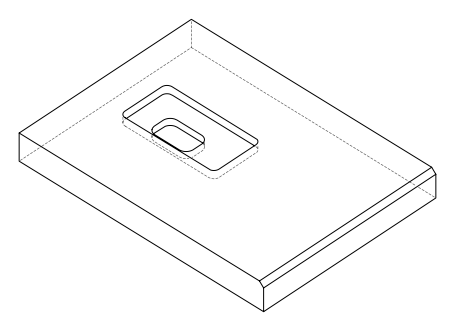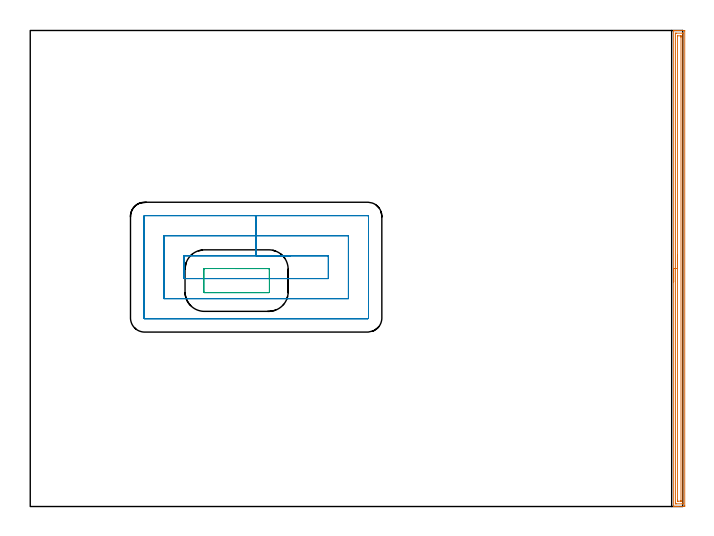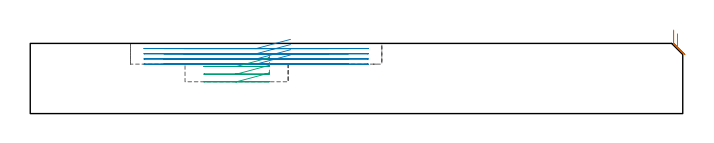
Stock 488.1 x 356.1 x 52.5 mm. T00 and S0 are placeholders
(PLAN: 3 operations, 2 tool changes, 19.6 min)
(1 AREA_MILL | FG_CHAMFER_SURFACE | UGT0205_001 | 8.78 min | 12268 mm3)
(2 MILL_RECTANGULAR_POCKET | POCKET_RECTANGULAR_STRAIGHT | UGT0201_104 | Follow Part, ap 5, ae 75% | 9.56 min | 281506 mm3)
(3 MILL_RECTANGULAR_POCKET_1 | POCKET_RECTANGULAR_STRAIGHT_1 | UGT0201_006 | Follow Part, ap 7, ae 75% | 1.22 min | 44456 mm3)
(TOOL UGT0205_001 | Chamfer Mill 20 x 3 x 45 deg. | D20 FL50 Z2)
(TOOL UGT0201_104 | End Mill 20 mm | D20 FL22 Z2)
(TOOL UGT0201_006 | End Mill 28 mm | D28 FL25 Z2)
(OP 1 AREA_MILL)
G17 G21 G94 G90
T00 M6
G54
G17 G0 G90 X481.3 Y168.05 S1061 M3
G43 Z62.5 H0
G94 G1 Y168.088 Z61.628 F250.
Y168.202 Z60.764
Y168.391 Z59.912
Y168.653 Z59.08
Y168.987 Z58.274
Y169.39 Z57.5
Y169.858 Z56.764
Y170.39 Z56.072
Y170.979 Z55.429
Y171.622 Z54.84
Y172.314 Z54.308
Y173.05 Z53.84
Y173.824 Z53.437
Y174.63 Z53.103
Y175.462 Z52.841
Y176.313 Z52.652
Y177.178 Z52.538
Y178.05 Z52.5
Y355.922
X481.303 Y356.09 Z52.488
X481.354 Y356.093 Z52.438
X481.766 Y356.1 Z52.033
X482.068 Z51.732
X482.777 Z51.018
X484.022 Z49.775
X485.448 Z48.348
X489.014 Z44.783
X489.284 Y356.098 Z44.513
X489.592 Y356.09 Z44.206
X489.599 Y355.782 Z44.199
X489.6 Y0.625 Z44.2
X489.597 Y0.315 Z44.202
X489.592 Y0.01 Z44.206
X489.283 Y0. Z44.515
X484.559 Z49.236
X483.131 Z50.665
X482.777 Z51.018
X482.068 Z51.732
X481.766 Z52.034
X481.354 Y0.007 Z52.438
X481.303 Y0.01 Z52.488
X481.3 Y0.178 Z52.5
Y178.05
X482.714 Z51.086
Y353.75
X482.715 Y353.813 Z51.085
X482.721 Y353.938 Z51.079
X482.732 Y354.09 Z51.068
X482.777 Y354.093 Z51.023
X483.257 Y354.099 Z50.543
X487.713 Z46.087
X488.123 Y354.093 Z45.677
X488.175 Y354.09 Z45.625
X488.182 Y353.876 Z45.618
X488.185 Y353.75 Z45.615
X488.186 Y353.688 Z45.614
Y2.35
X488.185 Y2.287 Z45.615
X488.179 Y2.161 Z45.621
X488.168 Y2.01 Z45.632
X488.123 Y2.007 Z45.677
X487.643 Y2.001 Z46.157
X483.187 Z50.613
X482.777 Y2.007 Z51.023
X482.725 Y2.01 Z51.075
X482.718 Y2.224 Z51.082
X482.715 Y2.349 Z51.085
X482.714 Y2.412 Z51.086
Y178.05
X484.128 Z49.672
X484.129 Y351.9 Z49.671
Y352.008
X484.132 Y352.061 Z49.668
X484.135 Y352.081 Z49.665
X484.161 Y352.09 Z49.639
X484.361 Y352.099 Z49.439
X486.341 Y352.1 Z47.459
X486.541 Y352.098 Z47.259
X486.673 Y352.093 Z47.127
X486.765 Y352.086 Z47.035
X486.767 Y352.043 Z47.033
X486.77 Y351.9 Z47.03
X486.771 Y351.468 Z47.029
X486.772 Y351.006 Z47.028
Y4.2
X486.771 Y4.092 Z47.029
X486.768 Y4.039 Z47.032
X486.766 Y4.019 Z47.034
X486.739 Y4.01 Z47.061
X486.539 Y4.001 Z47.261
X484.559 Y4. Z49.241
X484.36 Y4.002 Z49.44
X484.227 Y4.007 Z49.573
X484.135 Y4.013 Z49.665
X484.132 Y4.057 Z49.668
X484.13 Y4.2 Z49.67
X484.128 Y4.632 Z49.672
Y5.094
Y178.05
Y178.922 Z49.71
Y179.786 Z49.824
Y180.638 Z50.012
Y181.47 Z50.275
Y182.276 Z50.609
Y183.05 Z51.011
Y183.786 Z51.48
Y184.478 Z52.011
Y185.121 Z52.601
Y185.71 Z53.244
Y186.241 Z53.936
Y186.71 Z54.672
Y187.113 Z55.445
Y187.447 Z56.251
Y187.709 Z57.083
Y187.898 Z57.935
Y188.012 Z58.8
Y188.05 Z59.672
G0 Z62.5
M5
M2
(OP 2 MILL_RECTANGULAR_POCKET)
G17 G21 G94 G90
T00 M6
G54
G17 G0 G90 X194.658 Y187.6 S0 M3
G43 Z62.5 H0
Z55.5
G94 G1 X169. Z48.625 F250.
X115. F500.
Y170.5
X223.
Y187.6
X169.
Y202.6
X100.
Y155.5
X238.
Y202.6
X169.
Y217.6
X85.6
G3 X85. Y217. R0.6
G1 Y141.1
G3 X85.6 Y140.5 R0.6
G1 X252.4
G3 X253. Y141.1 R0.6
G1 Y217.
G3 X252.4 Y217.6 R0.6
G1 X169.
X168.
G0 X194.658 Y187.6 Z51.625
G1 X169. Z44.75 F250.
X115. F500.
Y170.5
X223.
Y187.6
X169.
Y202.6
X100.
Y155.5
X238.
Y202.6
X169.
Y217.6
X85.6
G3 X85. Y217. R0.6
G1 Y141.1
G3 X85.6 Y140.5 R0.6
G1 X252.4
G3 X253. Y141.1 R0.6
G1 Y217.
G3 X252.4 Y217.6 R0.6
G1 X169.
X168.
G0 X194.658 Y187.6 Z47.75
G1 X169. Z40.875 F250.
X115. F500.
Y170.5
X223.
Y187.6
X169.
Y202.6
X100.
Y155.5
X238.
Y202.6
X169.
Y217.6
X85.6
G3 X85. Y217. R0.6
G1 Y141.1
G3 X85.6 Y140.5 R0.6
G1 X252.4
G3 X253. Y141.1 R0.6
G1 Y217.
G3 X252.4 Y217.6 R0.6
G1 X169.
X168.
G0 X194.658 Y187.6 Z43.875
G1 X169. Z37. F250.
X115. F500.
Y170.5
X223.
Y187.6
X169.
Y202.6
X100.
Y155.5
X238.
Y202.6
X169.
Y217.6
X85.6
G3 X85. Y217. R0.6
G1 Y141.1
G3 X85.6 Y140.5 R0.6
G1 X252.4
G3 X253. Y141.1 R0.6
G1 Y217.
G3 X252.4 Y217.6 R0.6
G1 X169.
X168.
G0 Z62.5
M5
M2
(OP 3 MILL_RECTANGULAR_POCKET_1)
G17 G21 G94 G90
T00 M6
G54
G17 G0 G90 X178.9 Y169.722 S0 M3
G43 Z62.5 H0
Z44.02
G94 G1 Y177.571 Z41.917 F250.
X178.852 Y177.726 Z41.873
X178.757 Y177.857 Z41.83
X178.626 Y177.952 Z41.787
X178.471 Y178. Z41.743
X154.35 Z35.28
X130.3 F500.
G3 X129.8 Y177.5 R0.5
G1 Y160.5
G3 X130.3 Y160. R0.5
G1 X178.4
G3 X178.9 Y160.5 R0.5
G1 Y177.5
G3 X178.4 Y178. R0.5
G1 X154.35
X153.35
G0 X178.9 Y169.722 Z38.28
G1 Y177.571 Z36.177 F250.
X178.852 Y177.726 Z36.133
X178.757 Y177.857 Z36.09
X178.626 Y177.952 Z36.047
X178.471 Y178. Z36.003
X154.35 Z29.54
X130.3 F500.
G3 X129.8 Y177.5 R0.5
G1 Y160.5
G3 X130.3 Y160. R0.5
G1 X178.4
G3 X178.9 Y160.5 R0.5
G1 Y177.5
G3 X178.4 Y178. R0.5
G1 X154.35
X153.35
G0 X178.9 Y169.722 Z32.54
G1 Y177.571 Z30.437 F250.
X178.852 Y177.726 Z30.393
X178.757 Y177.857 Z30.35
X178.626 Y177.952 Z30.307
X178.471 Y178. Z30.263
X154.35 Z23.8
X130.3 F500.
G3 X129.8 Y177.5 R0.5
G1 Y160.5
G3 X130.3 Y160. R0.5
G1 X178.4
G3 X178.9 Y160.5 R0.5
G1 Y177.5
G3 X178.4 Y178. R0.5
G1 X154.35
X153.35
G0 Z62.5
M5
M2
